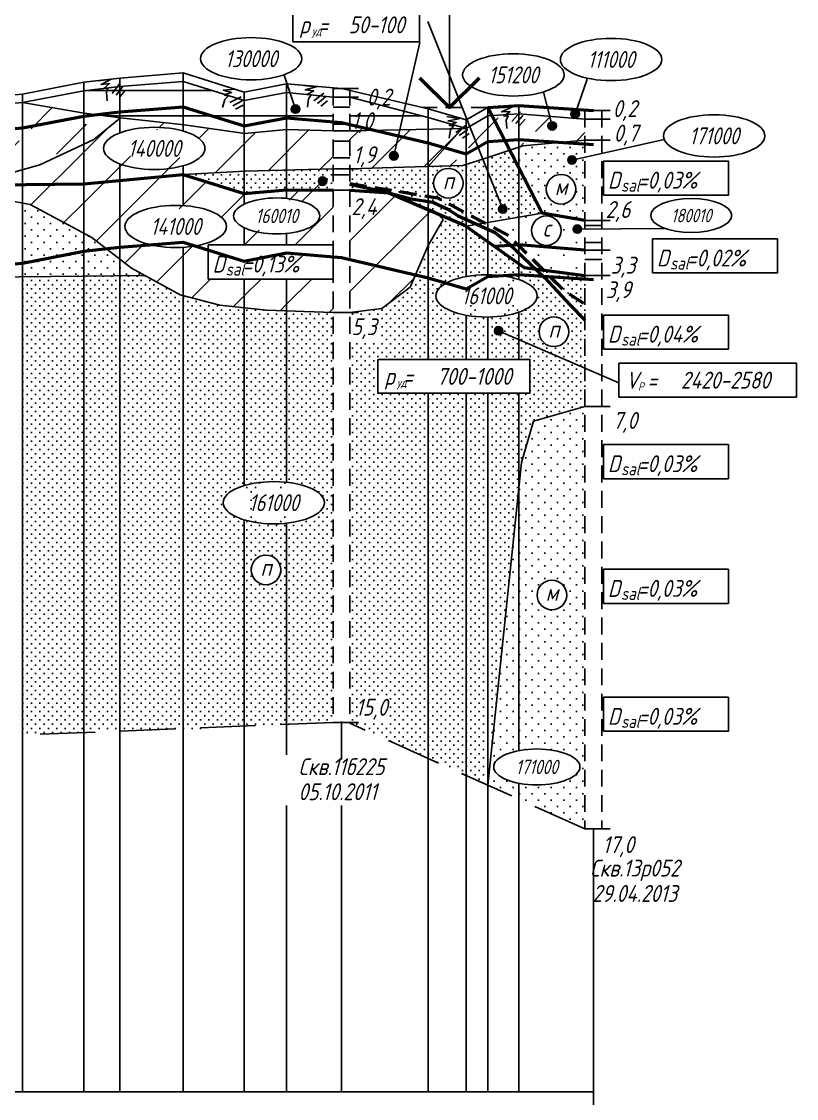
# Model space of a CAD drawing. Extents: x 0 to 841, y 0 to 683.
# Drawn here: x 151.4 to 243.1, y 396.1 to 523.5 of the extents above; entities that cross this region are included whole.
import ezdxf
from ezdxf.enums import TextEntityAlignment as Align

# ---------------------------------------------------------------- set-up
doc = ezdxf.new("R2010")
doc.units = 0
for name, pattern in [('IZ_HIDDEN', [3, 2, -1]), ('ИИ27003', [9.5, 6.5, -3]), ('ИИHidden', [3, 2, -1])]:
    doc.linetypes.add(name, pattern=pattern)
for name, color, linetype, lineweight in [('ИИ_ГЕОЛОГИЯ_025', 7, 'Continuous', 25), ('ИИ_ГЕОЛОГИЯ_050', 7, 'Continuous', 50), ('ИИ_ГЕОФИЗИКА_025', 7, 'Continuous', 25), ('ИИ_ГЕОФИЗИКА_050', 7, 'Continuous', 50), ('ИИ_ГИДРОЛОГИЯ_025', 150, 'Continuous', 25), ('ИИ_ПРОФИЛЬ_025', 7, 'Continuous', 25)]:
    doc.layers.add(name, color=color, linetype=linetype, lineweight=lineweight)
doc.layers.add('Коридор', color=7, linetype='Continuous', plot=False)
doc.layers.add('Профиль', color=7, linetype='Continuous')
doc.styles.add('VNIPISIMPLEXCUR', font='simplex.shx', dxfattribs={"width": 0.8, "oblique": 15})
doc.linetypes.add('ИИ27001', pattern='A,2.5,[1,3dservice.shx,S=1.85,R=180,X=0,Y=0],2.5,-1', length=6)
doc.linetypes.add('ИИ27002', pattern='A,2,-0.6,[1,3dservice.shx,S=0.6,R=30,X=0.9,Y=0],-0.6,[1,3dservice.shx,S=0.6,R=-30,X=0.3,Y=0],-0.6,[1,3dservice.shx,S=0.6,R=210,X=-0.3,Y=0],-0.6,[1,3dservice.shx,S=0.6,R=150,X=-0.9,Y=0],-0.6,2', length=7)
doc.linetypes.add('ИИ27005', pattern='A,2.5,[1,3dservice.shx,S=1.85,R=180.00002,X=0,Y=0],2.5,-2,[4,3dservice.shx,S=0.5,R=0,X=0,Y=0],-2', length=9)
pattern_1 = [(360, (-1057.9413, -162.6228), (9e-16, 3), [])]
pattern_2 = [(45, (-1057.9413, -162.623), (-3, 3), [])]
pattern_3 = [(360, (-1057.94127, -162.62284), (0.5, 0.5), [0, -1])]
pattern_4 = [(45, (-1054.9413, -162.623), (-3, 3), [5, -2])]
pattern_5 = [(360, (-1057.9413, -162.6228), (1.5, 1.5), [0, -3])]
pattern_6 = [(360, (-1057.9413, -162.62284), (0.75, 0.75), [0, -1.5])]
pattern_7 = [(360, (-1057.9413, -162.6228), (7e-16, 2), [])]

# ---------------------------------------------------------------- blocks, each defined once
blk = doc.blocks.new('ИИ25010')
at = {"color": 0, "linetype": 'Continuous', "lineweight": 25}
for points in [[(0, 0), (3, 0), (0.5, -1), (2.5, -1), (1, -2), (2, -2), (1.5, -3), (1.5, -5)], [(4.94, -1.23), (2.82, -3.35)], [(5.47, -2.12), (3.7, -3.88)], [(6, -3), (4.59, -4.41)]]:
    blk.add_lwpolyline(points, dxfattribs=at)
blk = doc.blocks.new('ИИ25020')
at = {"color": 0, "linetype": 'Continuous', "lineweight": 25}
blk.add_ellipse((0, 0), major_axis=(-6, 0), ratio=0.416667, dxfattribs=at)
at = {"color": 0, "linetype": 'Continuous', "style": 'VNIPISIMPLEXCUR', "oblique": 15, "width": 0.75}
blk.add_attdef('INDEX', text='', height=2, dxfattribs=at).set_placement((0, 0), align=Align.MIDDLE_CENTER)
blk = doc.blocks.new('ИИ16001')
at = {"linetype": 'Continuous', "lineweight": 25}
h = blk.add_hatch(color=0, dxfattribs=at)
edge = h.paths.add_edge_path()
edge.add_arc((0, 0), 0.5, 0, 360)
at = {"color": 0, "linetype": 'Continuous', "lineweight": 25}
blk.add_circle((0, 0), 0.5, dxfattribs=at)
blk = doc.blocks.new('ИИ22012')
at = {"color": 0, "linetype": 'Continuous', "lineweight": 25}
blk.add_lwpolyline([(-7.5, 2), (7.5, 2), (7.5, -2), (-7.5, -2)], close=True, dxfattribs=at)
at = {"color": 0, "linetype": 'Continuous', "style": 'VNIPISIMPLEXCUR', "oblique": 15, "width": 0.8}
for s, height, p in [('р =', 2, (-6.7, 0)), ('уд', 1, (-5.25, -0.75))]:
    blk.add_text(s, height=height, dxfattribs=at).set_placement(p, align=Align.MIDDLE_LEFT)
blk.add_attdef('VALUE', text='', height=2, dxfattribs=at).set_placement((2.4, 0), align=Align.MIDDLE_CENTER)
blk = doc.blocks.new('ИИ22013')
at = {"color": 0, "linetype": 'Continuous', "lineweight": 25}
blk.add_lwpolyline([(-9, 2), (9, 2), (9, -2), (-9, -2)], close=True, dxfattribs=at)
at = {"color": 0, "linetype": 'Continuous', "style": 'VNIPISIMPLEXCUR', "oblique": 15, "width": 0.8}
for s, height, p in [('р =', 2, (-8.2, 0)), ('уд', 1, (-6.75, -0.75))]:
    blk.add_text(s, height=height, dxfattribs=at).set_placement(p, align=Align.MIDDLE_LEFT)
blk.add_attdef('VALUE', text='', height=2, dxfattribs=at).set_placement((2.4, 0), align=Align.MIDDLE_CENTER)
blk = doc.blocks.new('ИИ22011')
at = {"color": 0, "linetype": 'Continuous', "lineweight": 25}
blk.add_lwpolyline([(-10.5, 2), (10.5, 2), (10.5, -2), (-10.5, -2)], close=True, dxfattribs=at)
at = {"color": 0, "linetype": 'Continuous', "style": 'VNIPISIMPLEXCUR', "oblique": 15, "width": 0.8}
for s, height, p in [('V =', 2, (-9.7, 0)), ('P', 1, (-8.25, -0.75))]:
    blk.add_text(s, height=height, dxfattribs=at).set_placement(p, align=Align.MIDDLE_LEFT)
blk.add_attdef('VALUE', text='', height=2, dxfattribs=at).set_placement((2.1, 0), align=Align.MIDDLE_CENTER)
blk = doc.blocks.new('ИИ25042')
at = {"color": 0, "linetype": 'Continuous', "lineweight": 25}
blk.add_circle((0, 0), 1.75, dxfattribs=at)
at = {"color": 0, "linetype": 'Continuous', "style": 'VNIPISIMPLEXCUR', "oblique": 15, "width": 0.8}
blk.add_attdef('CAPTION', text='', height=2, dxfattribs=at).set_placement((0, 0.3), align=Align.MIDDLE_CENTER)

msp = doc.modelspace()

# ---------------------------------------------------------------- hatches: boundary and pattern name
at = {"layer": 'ИИ_ГЕОЛОГИЯ_025'}
h = msp.add_hatch(dxfattribs=at)
h.set_pattern_fill('ИИ_ГЛИНА', color=256, pattern_type=2)
h.set_pattern_definition(pattern_1)
h.paths.add_polyline_path([(158.75, 515.334), (151.5, 513.934), (158.75, 512.707)])
h.paths.add_polyline_path([(163, 515.834), (161.621, 515.672), (161.613, 515.648), (161.116, 515.59), (161.147, 515.616), (158.75, 515.334), (158.75, 512.707), (158.802, 512.698), (163, 512.149)])
h.paths.add_polyline_path([(170.5, 516.434), (163, 515.834), (163, 512.149), (163.117, 512.133), (170.5, 511.325)])
h.paths.add_polyline_path([(170.5, 516.434), (170.5, 511.325), (170.617, 511.312), (177.75, 510.293), (177.75, 514.184)])
h = msp.add_hatch(dxfattribs=at)
h.set_pattern_fill('ИИ_ГЛИНА', color=256, pattern_type=2)
h.set_pattern_definition(pattern_1)
h.paths.add_polyline_path([(195.815, 513.139), (190.245, 514.584), (190.245, 510.584), (195.653, 510.702)])
h.paths.add_polyline_path([(199.495, 512.184), (195.815, 513.139), (195.653, 510.702), (199.495, 510.786)])
h.paths.add_polyline_path([(202.498, 511.135), (202.007, 511.227), (202.331, 511.365), (199.495, 512.184), (199.495, 510.786), (202.28, 510.847)])
h.paths.add_polyline_path([(189.58, 509.969), (193.818, 509.65), (194.775, 513.221), (190.537, 513.54)], flags=9)
h.paths.add_polyline_path([(191.388, 512.768), (195.931, 512.449), (196.888, 516.02), (192.345, 516.339)], flags=9)
h = msp.add_hatch(dxfattribs=at)
h.set_pattern_fill('ИИ_ГЛИНА', color=256, pattern_type=2)
h.set_pattern_definition(pattern_1)
h.paths.add_polyline_path([(182.75, 515.134), (177.75, 514.184), (177.75, 510.293), (177.808, 510.285), (182.75, 510.766)])
h.paths.add_polyline_path([(188.245, 514.584), (183.69, 515.04), (183.772, 513.661, -0.4317449), (184.302, 513.162, -1), (183.302, 513.162, -0.3968969), (183.772, 513.661), (183.69, 515.04), (182.75, 515.134), (182.75, 510.766), (188.245, 510.584)])
h = msp.add_hatch(dxfattribs=at)
h.set_pattern_fill('ИИ_СУПЕСЬ', color=256, pattern_type=2)
h.set_pattern_definition(pattern_4)
h.paths.add_polyline_path([(151.5, 513.934), (145, 513.384), (145, 504.166), (151.5, 505.991)])
h = msp.add_hatch(dxfattribs=at)
h.set_pattern_fill('ИИ_СУПЕСЬ', color=256, pattern_type=2)
h.set_pattern_definition(pattern_4)
h.paths.add_polyline_path([(158.75, 512.707), (151.5, 513.934), (151.5, 505.991), (153.547, 506.566), (158.75, 509.01)])
h = msp.add_hatch(dxfattribs=at)
h.set_pattern_fill('ИИ_КОНСИСТЕНЦИЯ_01', color=256, pattern_type=2)
h.set_pattern_definition(pattern_7)
h.paths.add_polyline_path([(190.245, 514.584), (188.245, 514.584), (188.245, 510.584), (190.245, 510.584)])
h = msp.add_hatch(dxfattribs=at)
h.set_pattern_fill('ИИ_СУПЕСЬ', color=256, pattern_type=2)
h.set_pattern_definition(pattern_4)
h.paths.add_polyline_path([(163, 512.039), (163, 512.149), (158.802, 512.698), (158.75, 512.707), (158.75, 509.01), (159.929, 509.563)])
h = msp.add_hatch(dxfattribs=at)
h.set_pattern_fill('ИИ_СУГЛИНОК', color=256, pattern_type=2)
h.set_pattern_definition(pattern_2)
h.paths.add_polyline_path([(199.495, 510.786), (196.15, 510.713), (195.56, 508.117, -0.3502033), (195.949, 507.629, -1), (194.949, 507.629, -0.4812585), (195.56, 508.117), (196.15, 510.713), (190.245, 510.584), (190.245, 506.084), (197.947, 506.334), (199.495, 506.375)])
h.paths.add_polyline_path([(203.54, 510.874), (199.495, 510.786), (199.495, 506.375)])
h.paths.add_polyline_path([(189.791, 505.947), (193.953, 505.628), (194.91, 509.199), (190.748, 509.518)], flags=9)
h.paths.add_polyline_path([(189.58, 509.969), (193.818, 509.65), (194.775, 513.221), (190.537, 513.54)], flags=9)
h = msp.add_hatch(dxfattribs=at)
h.set_pattern_fill('ИИ_СУПЕСЬ', color=256, pattern_type=2)
h.set_pattern_definition(pattern_4)
h.paths.add_polyline_path([(203.995, 510.884), (203.54, 510.874), (199.495, 506.375), (203.59, 506.485), (203.995, 506.613)])
h.paths.add_polyline_path([(204.42, 511.128), (203.995, 510.884), (203.995, 506.613), (205.969, 507.24)])
h.paths.add_polyline_path([(206.574, 512.361), (204.42, 511.128), (205.969, 507.24), (206.574, 507.432)])
h = msp.add_hatch(dxfattribs=at)
h.set_pattern_fill('ИИ_СУПЕСЬ', color=256, pattern_type=2)
h.set_pattern_definition(pattern_4)
h.paths.add_polyline_path([(207.059, 512.392), (206.577, 512.363), (206.574, 512.361), (206.574, 507.432), (209.162, 508.308)])
h = msp.add_hatch(dxfattribs=at)
h.set_pattern_fill('ИИ_СУПЕСЬ', color=256, pattern_type=2)
h.set_pattern_definition(pattern_4)
h.paths.add_polyline_path([(210.245, 512.584), (207.059, 512.392), (209.162, 508.308), (210.245, 508.674)])
h = msp.add_hatch(dxfattribs=at)
h.set_pattern_fill('ИИ_СУПЕСЬ', color=256, pattern_type=2)
h.set_pattern_definition(pattern_4)
h.paths.add_polyline_path([(218.06, 511.984), (213.886, 512.305), (214.054, 511.651, -0.4899533), (214.679, 511.167, -1), (213.679, 511.167, -0.3423239), (214.054, 511.651), (213.886, 512.305), (210.245, 512.584), (210.245, 508.674), (210.711, 508.832), (218.06, 509.484)])
h = msp.add_hatch(dxfattribs=at)
h.set_pattern_fill('ИИ_СУГЛИНОК', color=256, pattern_type=2)
h.set_pattern_definition(pattern_2)
edge = h.paths.add_edge_path()
edge.add_ellipse((167.094, 508.511), major_axis=(-6, 0), ratio=0.4166667, start_angle=313.03125, end_angle=406.96875, ccw=False)
edge.add_line((163, 510.339), (163, 512.039))
edge.add_line((163, 512.039), (159.929, 509.563))
edge.add_line((159.929, 509.563), (158.75, 509.01))
edge.add_line((158.75, 509.01), (158.75, 504.334))
edge.add_line((158.75, 504.334), (163, 504.732))
edge.add_line((163, 504.732), (163, 506.684))
h = msp.add_hatch(dxfattribs=at)
h.set_pattern_fill('ИИ_СУГЛИНОК', color=256, pattern_type=2)
h.set_pattern_definition(pattern_2)
edge = h.paths.add_edge_path()
edge.add_line((163.117, 512.133), (163, 512.039))
edge.add_line((163, 512.039), (163, 510.339))
edge.add_ellipse((167.094, 508.511), major_axis=(-6, 0), ratio=0.4166667, start_angle=235.41677, end_angle=313.03125, ccw=False)
edge.add_line((170.5, 510.57), (170.5, 511.325))
edge.add_line((170.5, 511.325), (163.117, 512.133))
h = msp.add_hatch(dxfattribs=at)
h.set_pattern_fill('ИИ_СУГЛИНОК', color=256, pattern_type=2)
h.set_pattern_definition(pattern_2)
edge = h.paths.add_edge_path()
edge.add_line((177.75, 510.293), (170.617, 511.312))
edge.add_line((170.617, 511.312), (170.5, 511.325))
edge.add_line((170.5, 511.325), (170.5, 510.57))
edge.add_ellipse((167.094, 508.511), major_axis=(-6, 0), ratio=0.4166667, start_angle=124.58323, end_angle=235.41677, ccw=False)
edge.add_line((170.5, 506.453), (170.5, 505.434))
edge.add_line((170.5, 505.434), (177.75, 505.795))
edge.add_line((177.75, 505.795), (177.75, 510.293))
h = msp.add_hatch(dxfattribs=at)
h.set_pattern_fill('ИИ_СУГЛИНОК', color=256, pattern_type=2)
h.set_pattern_definition(pattern_2)
h.paths.add_polyline_path([(182.75, 510.766), (177.75, 510.279), (177.75, 505.795), (177.84, 505.8), (182.75, 505.934)])
h.paths.add_polyline_path([(188.245, 510.584), (182.75, 510.766), (182.75, 505.934), (188.245, 506.084)])
h = msp.add_hatch(dxfattribs=at)
h.set_pattern_fill('ИИ_КОНСИСТЕНЦИЯ_01', color=256, pattern_type=2)
h.set_pattern_definition(pattern_7)
h.paths.add_polyline_path([(190.245, 510.584), (188.245, 510.584), (188.245, 506.084), (190.245, 506.084)])
h = msp.add_hatch(dxfattribs=at)
h.set_pattern_fill('ИИ_СУГЛИНОК', color=256, pattern_type=2)
h.set_pattern_definition(pattern_2)
h.paths.add_polyline_path([(151.5, 504.246), (145, 504.166), (145, 503.241), (151.5, 502.043)])
h.paths.add_polyline_path([(151.5, 505.991), (145, 504.166), (151.5, 504.246)])
h.paths.add_polyline_path([(145, 504.166), (142.464, 503.454), (144.474, 503.338), (145, 503.241)])
h.paths.add_polyline_path([(158.75, 509.01), (153.547, 506.566), (151.5, 505.991), (151.5, 504.246), (158.75, 504.334)])
h.paths.add_polyline_path([(158.75, 504.334), (151.5, 504.246), (151.5, 502.043), (152.393, 501.878), (158.75, 498.468)])
h = msp.add_hatch(dxfattribs=at)
h.set_pattern_fill('ИИ_ПЕСОК_МЕЛКИЙ', color=256, pattern_type=2)
h.set_pattern_definition(pattern_6)
h.paths.add_polyline_path([(216.014, 507.138, -0.8962821), (217.002, 507.246), (218.06, 507.481), (218.06, 509.484), (210.711, 508.832), (210.245, 508.674), (210.245, 506.205), (213.004, 500.848), (218.06, 499.984), (218.06, 507.481), (217.002, 507.246, -0.0546954), (217.014, 507.138, -1)])
h.paths.add_polyline_path([(216.977, 503.678, -1), (213.477, 503.678, -1)], flags=16)
h.paths.add_polyline_path([(214.118, 502.734), (216.156, 502.556), (216.692, 504.556), (214.654, 504.734)], flags=8)
h = msp.add_hatch(dxfattribs=at)
h.set_pattern_fill('ИИ_ПЕСОК_ПЫЛЕВАТЫЙ', color=256, pattern_type=2)
h.set_pattern_definition(pattern_3)
h.paths.add_polyline_path([(206.574, 505.723), (205.969, 507.24), (203.995, 506.613), (203.995, 499.3), (206.574, 499.743)])
h = msp.add_hatch(dxfattribs=at)
h.set_pattern_fill('ИИ_ПЕСОК_ПЫЛЕВАТЫЙ', color=256, pattern_type=2)
h.set_pattern_definition(pattern_3)
h.paths.add_polyline_path([(209.162, 508.308), (206.574, 507.432), (206.574, 505.723), (208.137, 501.799, -0.5301719), (208.822, 501.335, -1), (207.822, 501.335, -0.3070427), (208.137, 501.799), (206.574, 505.723), (206.574, 499.743), (210.245, 500.374), (210.245, 506.205)])
h = msp.add_hatch(dxfattribs=at)
h.set_pattern_fill('ИИ_СУГЛИНОК', color=256, pattern_type=2)
h.set_pattern_definition(pattern_2)
edge = h.paths.add_edge_path()
edge.add_ellipse((167.094, 508.511), major_axis=(-6, 0), ratio=0.4166667, start_angle=46.96875, end_angle=124.58323, ccw=False)
edge.add_line((163, 506.684), (163, 504.732))
edge.add_line((163, 504.732), (170.5, 505.434))
edge.add_line((170.5, 505.434), (170.5, 506.453))
h = msp.add_hatch(dxfattribs=at)
h.set_pattern_fill('ИИ_ПЕСОК_ПЫЛЕВАТЫЙ', color=256, pattern_type=2)
h.set_pattern_definition(pattern_3)
h.paths.add_polyline_path([(177.75, 505.795), (170.5, 505.434), (177.75, 503.184)])
h.paths.add_polyline_path([(182.75, 505.934), (177.84, 505.8), (177.75, 505.795), (177.75, 503.184), (182.75, 503.609)])
h.paths.add_polyline_path([(187.51, 504.638, -0.6688182), (186.655, 504.286), (185.962, 503.594), (188.245, 503.584), (188.245, 506.084), (182.75, 505.934), (182.75, 503.609), (185.962, 503.594), (186.655, 504.286, -0.1984529), (186.51, 504.638, -1)])
h = msp.add_hatch(dxfattribs=at)
h.set_pattern_fill('ИИ_КОНСИСТЕНЦИЯ_01', color=256, pattern_type=2)
h.set_pattern_definition(pattern_7)
h.paths.add_polyline_path([(190.245, 506.084), (188.245, 506.084), (188.245, 505.584), (188.245, 503.584), (190.245, 503.584)])
h = msp.add_hatch(dxfattribs=at)
h.set_pattern_fill('ИИ_ПЕСОК_ПЫЛЕВАТЫЙ', color=256, pattern_type=2)
h.set_pattern_definition(pattern_3)
h.paths.add_polyline_path([(199.495, 506.375), (197.947, 506.334), (190.245, 506.084), (190.245, 503.584), (194.835, 503.244), (195.093, 503.225), (199.495, 501.367)])
h = msp.add_hatch(dxfattribs=at)
h.set_pattern_fill('ИИ_ПЕСОК_ПЫЛЕВАТЫЙ', color=256, pattern_type=2)
h.set_pattern_definition(pattern_3)
h.paths.add_polyline_path([(203.995, 506.613), (203.59, 506.485), (199.495, 506.375), (199.495, 501.367), (200.287, 501.033), (200.495, 500.838), (203.821, 499.424), (203.995, 499.3)])
h.paths.add_polyline_path([(200.139, 504.39, -1), (203.639, 504.39, -1)], flags=16)
h.paths.add_polyline_path([(200.894, 503.446), (202.704, 503.267), (203.24, 505.267), (201.43, 505.446)], flags=8)
h = msp.add_hatch(dxfattribs=at)
h.set_pattern_fill('ИИ_ПЕСОК_ПЫЛЕВАТЫЙ', color=256, pattern_type=2)
h.set_pattern_definition(pattern_3)
h.paths.add_polyline_path([(210.245, 506.205), (210.245, 500.374), (213.004, 500.848)])
h = msp.add_hatch(dxfattribs=at)
h.set_pattern_fill('ИИ_СУГЛИНОК', color=256, pattern_type=2)
h.set_pattern_definition(pattern_2)
h.paths.add_polyline_path([(163, 504.732), (158.75, 504.334), (158.75, 498.468), (159.698, 497.959), (163, 495.416)])
h = msp.add_hatch(dxfattribs=at)
h.set_pattern_fill('ИИ_СУГЛИНОК', color=256, pattern_type=2)
h.set_pattern_definition(pattern_2)
edge = h.paths.add_edge_path()
edge.add_line((170.5, 505.434), (163, 504.732))
edge.add_line((163, 504.732), (163, 495.416))
edge.add_line((163, 495.416), (164.388, 494.347))
edge.add_line((164.388, 494.347), (170.155, 491.196))
edge.add_line((170.155, 491.196), (170.5, 491.106))
edge.add_line((170.5, 491.106), (170.5, 496.799))
edge.add_ellipse((169.629, 499.273), major_axis=(-6, 0), ratio=0.4166667, start_angle=261.65171, end_angle=458.34829, ccw=False)
edge.add_line((170.5, 501.746), (170.5, 505.434))
h = msp.add_hatch(dxfattribs=at)
h.set_pattern_fill('ИИ_СУГЛИНОК', color=256, pattern_type=2)
h.set_pattern_definition(pattern_2)
edge = h.paths.add_edge_path()
edge.add_ellipse((181.587, 500.521), major_axis=(-5.1, 0), ratio=0.4166667, start_angle=318.79242, end_angle=401.20758, ccw=False)
edge.add_line((177.75, 501.921), (177.75, 503.184))
edge.add_line((177.75, 503.184), (170.5, 505.434))
edge.add_line((170.5, 505.434), (170.5, 501.746))
edge.add_ellipse((169.629, 499.273), major_axis=(-6, 0), ratio=0.4166667, start_angle=98.34829, end_angle=261.65171, ccw=False)
edge.add_line((170.5, 496.799), (170.5, 491.106))
edge.add_line((170.5, 491.106), (174.845, 489.967))
edge.add_line((174.845, 489.967), (177.75, 489.644))
edge.add_line((177.75, 489.644), (177.75, 493.05))
edge.add_line((177.75, 493.05), (173.473, 493.05))
edge.add_line((173.473, 493.05), (173.473, 497.084))
edge.add_line((173.473, 497.084), (177.75, 497.084))
edge.add_line((177.75, 497.084), (177.75, 499.121))
h = msp.add_hatch(dxfattribs=at)
h.set_pattern_fill('ИИ_СУГЛИНОК', color=256, pattern_type=2)
h.set_pattern_definition(pattern_2)
edge = h.paths.add_edge_path()
edge.add_ellipse((181.587, 500.521), major_axis=(-5.1, 0), ratio=0.4166667, start_angle=41.20758, end_angle=103.18314, ccw=False)
edge.add_line((177.75, 499.121), (177.75, 497.084))
edge.add_line((177.75, 497.084), (182.75, 497.084))
edge.add_line((182.75, 497.084), (182.75, 498.452))
edge = h.paths.add_edge_path()
edge.add_line((182.75, 503.609), (177.75, 503.184))
edge.add_line((177.75, 503.184), (177.75, 501.921))
edge.add_ellipse((181.587, 500.521), major_axis=(-5.1, 0), ratio=0.4166667, start_angle=256.81686, end_angle=318.79242, ccw=False)
edge.add_line((182.75, 502.59), (182.75, 503.609))
h = msp.add_hatch(dxfattribs=at)
h.set_pattern_fill('ИИ_СУГЛИНОК', color=256, pattern_type=2)
h.set_pattern_definition(pattern_2)
edge = h.paths.add_edge_path()
edge.add_line((182.75, 503.609), (182.75, 502.59))
edge.add_ellipse((181.587, 500.521), major_axis=(-5.1, 0), ratio=0.4166667, start_angle=233.80776, end_angle=256.81686, ccw=False)
edge.add_line((184.598, 502.236), (185.962, 503.594))
edge.add_line((185.962, 503.594), (182.75, 503.609))
h = msp.add_hatch(dxfattribs=at)
h.set_pattern_fill('ИИ_СУГЛИНОК', color=256, pattern_type=2)
h.set_pattern_definition(pattern_2)
edge = h.paths.add_edge_path()
edge.add_line((188.245, 503.584), (185.962, 503.594))
edge.add_line((185.962, 503.594), (184.598, 502.236))
edge.add_ellipse((181.587, 500.521), major_axis=(-5.1, 0), ratio=0.4166667, start_angle=103.18314, end_angle=233.80776, ccw=False)
edge.add_line((182.75, 498.452), (182.75, 497.084))
edge.add_line((182.75, 497.084), (188.245, 497.084))
edge.add_line((188.245, 497.084), (188.245, 503.584))
h = msp.add_hatch(dxfattribs=at)
h.set_pattern_fill('ИИ_СУГЛИНОК', color=256, pattern_type=2)
h.set_pattern_definition(pattern_2)
h.paths.add_polyline_path([(199.495, 497.029), (199.495, 501.367), (195.093, 503.225), (190.245, 503.584), (190.245, 489.084), (194.009, 489.582), (197.362, 492.096)])
h.paths.add_polyline_path([(189.58, 499.802), (194.199, 499.483), (195.156, 503.054), (190.537, 503.373)], flags=9)
h = msp.add_hatch(dxfattribs=at)
h.set_pattern_fill('ИИ_ПЕСОК_МЕЛКИЙ', color=256, pattern_type=2)
h.set_pattern_definition(pattern_6)
edge = h.paths.add_edge_path()
edge.add_line((151.5, 502.043), (145, 503.241))
edge.add_line((145, 503.241), (145, 500.058))
edge.add_ellipse((145.276, 497.56), major_axis=(-6, 0), ratio=0.4166667, start_angle=87.36536, end_angle=272.63464, ccw=False)
edge.add_line((145, 495.063), (145, 493.243))
edge.add_line((145, 493.243), (151.5, 493.311))
edge.add_line((151.5, 493.311), (151.5, 502.043))
h = msp.add_hatch(dxfattribs=at)
h.set_pattern_fill('ИИ_ПЕСОК_МЕЛКИЙ', color=256, pattern_type=2)
h.set_pattern_definition(pattern_6)
h.paths.add_polyline_path([(158.75, 498.468), (152.393, 501.878), (151.5, 502.043), (151.5, 493.311), (158.75, 493.386)])
h = msp.add_hatch(dxfattribs=at)
h.set_pattern_fill('ИИ_СУГЛИНОК', color=256, pattern_type=2)
h.set_pattern_definition(pattern_2)
h.paths.add_polyline_path([(201.269, 500.112), (200.287, 501.033), (199.495, 501.367), (199.495, 497.029)])
h = msp.add_hatch(dxfattribs=at)
h.set_pattern_fill('ИИ_ПЕСОК_ПЫЛЕВАТЫЙ', color=256, pattern_type=2)
h.set_pattern_definition(pattern_3)
edge = h.paths.add_edge_path()
edge.add_line((203.995, 499.3), (203.821, 499.424))
edge.add_line((203.821, 499.424), (200.495, 500.838))
edge.add_line((200.495, 500.838), (201.269, 500.112))
edge.add_line((201.269, 500.112), (199.495, 497.029))
edge.add_line((199.495, 497.029), (199.495, 483.533))
edge.add_line((199.495, 483.533), (203.995, 483.533))
edge.add_line((203.995, 483.533), (203.995, 488.77))
edge.add_ellipse((206.412, 491.058), major_axis=(-6, 0), ratio=0.4166667, start_angle=293.75503, end_angle=426.24497, ccw=False)
edge.add_line((203.995, 493.346), (203.995, 499.3))
h = msp.add_hatch(dxfattribs=at)
h.set_pattern_fill('ИИ_ПЕСОК_СРЕДНИЙ', color=256, pattern_type=2)
h.set_pattern_definition(pattern_5)
h.paths.add_polyline_path([(206.574, 499.743), (203.995, 499.3), (206.574, 497.469)])
h.paths.add_polyline_path([(210.245, 500.374), (206.574, 499.743), (206.574, 497.469), (207.388, 496.89), (210.245, 497.084)])
h.paths.add_polyline_path([(210.245, 497.084), (207.388, 496.89), (210.245, 494.861)])
h.paths.add_polyline_path([(218.06, 496.484), (210.245, 497.084), (210.245, 494.861), (210.874, 494.414), (218.06, 493.484)])
h.paths.add_polyline_path([(218.06, 498.971), (217.655, 498.968, -1.0035524), (216.655, 498.964, -0.9964601), (217.655, 498.968), (218.06, 498.971), (218.06, 499.984), (213.004, 500.848), (210.245, 500.374), (210.245, 497.084), (218.06, 496.484)])
h.paths.add_polyline_path([(211.738, 498.779, -1), (215.238, 498.779, -1)], flags=16)
h.paths.add_polyline_path([(212.532, 497.835), (214.266, 497.657), (214.801, 499.657), (213.068, 499.835)], flags=8)
h = msp.add_hatch(dxfattribs=at)
h.set_pattern_fill('ИИ_ПЕСОК_СРЕДНИЙ', color=256, pattern_type=2)
h.set_pattern_definition(pattern_5)
h.paths.add_polyline_path([(206.574, 499.743), (203.995, 499.3), (206.574, 497.469)])
h = msp.add_hatch(dxfattribs=at)
h.set_pattern_fill('ИИ_КОНСИСТЕНЦИЯ_01', color=256, pattern_type=2)
h.set_pattern_definition(pattern_7)
h.paths.add_polyline_path([(220.06, 498.985), (218.06, 498.971), (218.06, 493.484), (220.06, 493.484)])
h.paths.add_polyline_path([(220.06, 499.984), (218.06, 499.984), (218.06, 498.971), (220.06, 498.985)])
h = msp.add_hatch(dxfattribs=at)
h.set_pattern_fill('ИИ_ПЕСОК_МЕЛКИЙ', color=256, pattern_type=2)
h.set_pattern_definition(pattern_6)
h.paths.add_polyline_path([(163, 495.416), (159.698, 497.959), (158.75, 498.468), (158.75, 493.386), (163, 493.431)])
h = msp.add_hatch(dxfattribs=at)
h.set_pattern_fill('ИИ_ПЕСОК_ПЫЛЕВАТЫЙ', color=256, pattern_type=2)
h.set_pattern_definition(pattern_3)
edge = h.paths.add_edge_path()
edge.add_line((206.574, 497.469), (203.995, 499.3))
edge.add_line((203.995, 499.3), (203.995, 493.346))
edge.add_line((203.995, 493.346), (204.44, 493.449))
edge.add_line((204.44, 493.449), (204.535, 493.433))
edge.add_ellipse((206.412, 491.058), major_axis=(-6, 0), ratio=0.4166667, start_angle=274.00334, end_angle=288.23142, ccw=False)
edge.add_line((205.993, 493.552), (206.482, 493.619))
edge.add_line((206.482, 493.619), (206.574, 493.603))
edge.add_line((206.574, 493.603), (206.574, 497.469))
h = msp.add_hatch(dxfattribs=at)
h.set_pattern_fill('ИИ_ПЕСОК_ПЫЛЕВАТЫЙ', color=256, pattern_type=2)
h.set_pattern_definition(pattern_3)
h.paths.add_polyline_path([(199.495, 479.533), (193.552, 479.533), (193.552, 483.533), (199.495, 483.533), (199.495, 497.029), (197.362, 492.096), (194.009, 489.582), (190.245, 489.084), (190.245, 440.485), (199.495, 436.328)])
h.paths.add_polyline_path([(189.58, 485.594), (194.123, 485.275), (195.08, 488.847), (190.537, 489.166)], flags=9)
h.paths.add_polyline_path([(190.066, 440.565), (195.828, 440.246), (196.785, 443.818), (191.023, 444.137)], flags=9)
h = msp.add_hatch(dxfattribs=at)
h.set_pattern_fill('ИИ_ПЕСОК_ПЫЛЕВАТЫЙ', color=256, pattern_type=2)
h.set_pattern_definition(pattern_3)
edge = h.paths.add_edge_path()
edge.add_line((210.245, 494.861), (206.663, 497.405))
edge.add_line((206.663, 497.405), (206.574, 497.469))
edge.add_line((206.574, 497.469), (206.574, 493.603))
edge.add_line((206.574, 493.603), (206.87, 493.551))
edge.add_ellipse((206.412, 491.058), major_axis=(-6, 0), ratio=0.4166667, start_angle=259.72335, end_angle=265.62181, ccw=False)
edge.add_line((207.482, 493.518), (207.874, 493.511))
edge.add_line((207.874, 493.511), (208.648, 493.403))
edge.add_line((208.648, 493.403), (208.945, 493.324))
edge.add_ellipse((206.412, 491.058), major_axis=(-6, 0), ratio=0.4166667, start_angle=230.29465, end_angle=245.02564, ccw=False)
edge.add_line((210.245, 492.981), (210.245, 494.861))
h = msp.add_hatch(dxfattribs=at)
h.set_pattern_fill('ИИ_ПЕСОК_МЕЛКИЙ', color=256, pattern_type=2)
h.set_pattern_definition(pattern_6)
h.paths.add_polyline_path([(164.388, 494.347), (163, 495.416), (163, 493.431), (166.007, 493.462)])
h = msp.add_hatch(dxfattribs=at)
h.set_pattern_fill('ИИ_ПЕСОК_ПЫЛЕВАТЫЙ', color=256, pattern_type=2)
h.set_pattern_definition(pattern_3)
edge = h.paths.add_edge_path()
edge.add_line((218.06, 493.484), (210.874, 494.414))
edge.add_line((210.874, 494.414), (210.245, 494.861))
edge.add_line((210.245, 494.861), (210.245, 492.981))
edge.add_ellipse((206.412, 491.058), major_axis=(-6, 0), ratio=0.4166667, start_angle=129.70535, end_angle=230.29465, ccw=False)
edge.add_line((210.245, 489.135), (210.245, 485.899))
edge.add_line((210.245, 485.899), (218.06, 482.521))
edge.add_line((218.06, 482.521), (218.06, 493.484))
h.paths.add_polyline_path([(216.135, 486.814, -1), (212.635, 486.814, -1)], flags=16)
h.paths.add_polyline_path([(213.391, 485.869), (215.201, 485.691), (215.736, 487.691), (213.927, 487.869)], flags=8)
h = msp.add_hatch(dxfattribs=at)
h.set_pattern_fill('ИИ_ПЕСОК_ПЫЛЕВАТЫЙ', color=256, pattern_type=2)
h.set_pattern_definition(pattern_3)
h.paths.add_polyline_path([(145, 438.838), (151.5, 439.1), (151.5, 493.311), (145, 493.243)])
h = msp.add_hatch(dxfattribs=at)
h.set_pattern_fill('ИИ_ПЕСОК_ПЫЛЕВАТЫЙ', color=256, pattern_type=2)
h.set_pattern_definition(pattern_3)
h.paths.add_polyline_path([(158.75, 493.386), (151.5, 493.311), (151.5, 439.1), (158.75, 439.393)])
h = msp.add_hatch(dxfattribs=at)
h.set_pattern_fill('ИИ_ПЕСОК_ПЫЛЕВАТЫЙ', color=256, pattern_type=2)
h.set_pattern_definition(pattern_3)
h.paths.add_polyline_path([(163, 493.431), (158.75, 493.386), (158.75, 439.34), (163, 439.505)])
h.paths.add_polyline_path([(170.5, 491.106), (170.155, 491.196), (166.007, 493.462), (163, 493.431), (163, 439.505), (170.5, 439.796)])
h = msp.add_hatch(dxfattribs=at)
h.set_pattern_fill('ИИ_СУГЛИНОК', color=256, pattern_type=2)
h.set_pattern_definition(pattern_2)
h.paths.add_polyline_path([(182.75, 493.05), (177.75, 493.05), (177.75, 489.644), (180.381, 489.352), (182.75, 489.271)])
h = msp.add_hatch(dxfattribs=at)
h.set_pattern_fill('ИИ_СУГЛИНОК', color=256, pattern_type=2)
h.set_pattern_definition(pattern_2)
h.paths.add_polyline_path([(188.245, 493.05), (182.75, 493.05), (182.75, 489.271), (188.245, 489.084)])
h = msp.add_hatch(dxfattribs=at)
h.set_pattern_fill('ИИ_ПЕСОК_ПЫЛЕВАТЫЙ', color=256, pattern_type=2)
h.set_pattern_definition(pattern_3)
edge = h.paths.add_edge_path()
edge.add_line((177.75, 489.644), (174.845, 489.967))
edge.add_line((174.845, 489.967), (170.5, 491.106))
edge.add_line((170.5, 491.106), (170.5, 439.796))
edge.add_line((170.5, 439.796), (177.75, 440.078))
edge.add_line((177.75, 440.078), (177.75, 464.552))
edge.add_ellipse((181.245, 466.584), major_axis=(-6, 0), ratio=0.4166667, start_angle=305.62657, end_angle=414.37343, ccw=False)
edge.add_line((177.75, 468.616), (177.75, 489.644))
edge = h.paths.add_edge_path()
edge.add_line((182.75, 489.271), (180.381, 489.352))
edge.add_line((180.381, 489.352), (177.75, 489.644))
edge.add_line((177.75, 489.644), (177.75, 468.616))
edge.add_ellipse((181.245, 466.584), major_axis=(-6, 0), ratio=0.4166667, start_angle=255.47317, end_angle=305.62657, ccw=False)
edge.add_line((182.75, 469.004), (182.75, 489.271))
h = msp.add_hatch(dxfattribs=at)
h.set_pattern_fill('ИИ_ПЕСОК_ПЫЛЕВАТЫЙ', color=256, pattern_type=2)
h.set_pattern_definition(pattern_3)
edge = h.paths.add_edge_path()
edge.add_line((188.245, 489.084), (182.75, 489.271))
edge.add_line((182.75, 489.271), (182.75, 469.004))
edge.add_ellipse((181.245, 466.584), major_axis=(-6, 0), ratio=0.4166667, start_angle=104.52683, end_angle=255.47317, ccw=False)
edge.add_line((182.75, 464.164), (182.75, 440.362))
edge.add_line((182.75, 440.362), (188.245, 440.584))
edge.add_line((188.245, 440.584), (188.245, 489.084))
h = msp.add_hatch(dxfattribs=at)
h.set_pattern_fill('ИИ_ПЕСОК_ПЫЛЕВАТЫЙ', color=256, pattern_type=2)
h.set_pattern_definition(pattern_3)
edge = h.paths.add_edge_path()
edge.add_ellipse((206.412, 491.058), major_axis=(-6, 0), ratio=0.4166667, start_angle=88.4735, end_angle=91.54299, ccw=False)
edge.add_ellipse((206.412, 491.058), major_axis=(-6, 0), ratio=0.4166667, start_angle=85.82182, end_angle=88.4735, ccw=False)
edge.add_ellipse((206.412, 491.058), major_axis=(-6, 0), ratio=0.4166667, start_angle=82.85886, end_angle=85.82182, ccw=False)
edge.add_ellipse((206.412, 491.058), major_axis=(-6, 0), ratio=0.4166667, start_angle=80.76116, end_angle=82.85886, ccw=False)
edge.add_ellipse((206.412, 491.058), major_axis=(-6, 0), ratio=0.4166667, start_angle=78.08198, end_angle=80.76116, ccw=False)
edge.add_ellipse((206.412, 491.058), major_axis=(-6, 0), ratio=0.4166667, start_angle=75.96532, end_angle=78.08198, ccw=False)
edge.add_ellipse((206.412, 491.058), major_axis=(-6, 0), ratio=0.4166667, start_angle=73.69796, end_angle=75.96532, ccw=False)
edge.add_ellipse((206.412, 491.058), major_axis=(-6, 0), ratio=0.4166667, start_angle=71.56556, end_angle=73.69796, ccw=False)
edge.add_ellipse((206.412, 491.058), major_axis=(-6, 0), ratio=0.4166667, start_angle=69.63121, end_angle=71.56556, ccw=False)
edge.add_ellipse((206.412, 491.058), major_axis=(-6, 0), ratio=0.4166667, start_angle=68.36684, end_angle=69.63121, ccw=False)
edge.add_line((204.2, 488.734), (203.995, 488.764))
edge.add_line((203.995, 488.764), (203.995, 483.533))
edge.add_line((203.995, 483.533), (206.574, 483.533))
edge.add_line((206.574, 483.533), (206.574, 488.559))
h = msp.add_hatch(dxfattribs=at)
h.set_pattern_fill('ИИ_ПЕСОК_ПЫЛЕВАТЫЙ', color=256, pattern_type=2)
h.set_pattern_definition(pattern_3)
edge = h.paths.add_edge_path()
edge.add_line((210.245, 485.899), (208.299, 486.74))
edge.add_arc((207.84, 486.938), 0.5, 180, 336.62314, ccw=False)
edge.add_arc((207.84, 486.938), 0.5, 0, 180, ccw=False)
edge.add_arc((207.84, 486.938), 0.5, -23.37686, 0, ccw=False)
edge.add_line((208.299, 486.74), (210.245, 485.899))
edge.add_line((210.245, 485.899), (210.245, 489.135))
edge.add_ellipse((206.412, 491.058), major_axis=(-6, 0), ratio=0.4166667, start_angle=66.24497, end_angle=129.70535, ccw=False)
edge.add_line((206.574, 488.559), (206.574, 483.533))
edge.add_line((206.574, 483.533), (210.245, 483.533))
edge.add_line((210.245, 483.533), (210.245, 485.899))
h = msp.add_hatch(dxfattribs=at)
h.set_pattern_fill('ИИ_ПЕСОК_ПЫЛЕВАТЫЙ', color=256, pattern_type=2)
h.set_pattern_definition(pattern_3)
h.paths.add_polyline_path([(218.06, 482.521), (210.245, 485.899), (210.245, 483.533), (211.552, 483.533), (211.552, 479.533), (210.245, 479.533), (210.245, 468.368), (210.555, 471.343), (211.981, 476.216), (218.06, 477.985)])
h = msp.add_hatch(dxfattribs=at)
h.set_pattern_fill('ИИ_ПЕСОК_ПЫЛЕВАТЫЙ', color=256, pattern_type=2)
h.set_pattern_definition(pattern_3)
h.paths.add_polyline_path([(203.995, 479.533), (199.495, 479.533), (199.495, 436.328), (203.995, 434.305)])
h.paths.add_polyline_path([(206.574, 479.533), (203.995, 479.533), (203.995, 434.305), (206.574, 433.147)])
h = msp.add_hatch(dxfattribs=at)
h.set_pattern_fill('ИИ_ПЕСОК_ПЫЛЕВАТЫЙ', color=256, pattern_type=2)
h.set_pattern_definition(pattern_3)
h.paths.add_polyline_path([(210.245, 479.533), (206.574, 479.533), (206.574, 433.147), (210.245, 468.368)])
h = msp.add_hatch(dxfattribs=at)
h.set_pattern_fill('ИИ_ПЕСОК_МЕЛКИЙ', color=256, pattern_type=2)
h.set_pattern_definition(pattern_6)
edge = h.paths.add_edge_path()
edge.add_line((218.06, 477.984), (211.981, 476.216))
edge.add_line((211.981, 476.216), (210.555, 471.343))
edge.add_line((210.555, 471.343), (210.245, 468.368))
edge.add_line((210.245, 468.368), (210.245, 437.25))
edge.add_ellipse((212.36, 435.316), major_axis=(-5.1, 0), ratio=0.4166667, start_angle=65.50421, end_angle=294.49579, ccw=False)
edge.add_line((210.245, 433.382), (210.245, 431.497))
edge.add_line((210.245, 431.497), (218.06, 427.984))
edge.add_line((218.06, 427.984), (218.06, 477.984))
h.paths.add_polyline_path([(212.398, 455.658, -1), (215.898, 455.658, -1)], flags=16)
h.paths.add_polyline_path([(213.04, 454.714), (215.078, 454.536), (215.614, 456.536), (213.575, 456.714)], flags=8)
h = msp.add_hatch(dxfattribs=at)
h.set_pattern_fill('ИИ_ПЕСОК_МЕЛКИЙ', color=256, pattern_type=2)
h.set_pattern_definition(pattern_6)
edge = h.paths.add_edge_path()
edge.add_line((210.245, 468.368), (206.574, 433.147))
edge.add_line((206.574, 433.147), (210.245, 431.497))
edge.add_line((210.245, 431.497), (210.245, 433.382))
edge.add_ellipse((212.36, 435.316), major_axis=(-5.1, 0), ratio=0.4166667, start_angle=294.49579, end_angle=425.50421, ccw=False)
edge.add_line((210.245, 437.25), (210.245, 468.368))
h = msp.add_hatch(dxfattribs=at)
h.set_pattern_fill('ИИ_ПЕСОК_ПЫЛЕВАТЫЙ', color=256, pattern_type=2)
h.set_pattern_definition(pattern_3)
edge = h.paths.add_edge_path()
edge.add_ellipse((181.245, 466.584), major_axis=(-6, 0), ratio=0.4166667, start_angle=54.37343, end_angle=104.52683, ccw=False)
edge.add_line((177.75, 464.552), (177.75, 440.16))
edge.add_line((177.75, 440.16), (182.75, 440.362))
edge.add_line((182.75, 440.362), (182.75, 464.164))
h.paths.add_polyline_path([(178.563, 458.63, -1), (182.063, 458.63, -1)], flags=16)
h.paths.add_polyline_path([(179.319, 457.686), (181.128, 457.507), (181.664, 459.507), (179.855, 459.686)], flags=8)

# ---------------------------------------------------------------- linework, layer by layer
at = {"layer": 'ИИ_ГЕОЛОГИЯ_025', "flags": 128}
for points in [[(125.115, 512.534), (133.75, 512.784), (145, 513.384), (151.5, 513.934), (158.75, 515.334), (163, 515.834), (170.5, 516.434), (177.75, 514.184), (182.75, 515.134), (188.245, 514.584)], [(183.802, 513.162), (182.465, 517.184)], [(216.896, 512.597), (218.317, 516.69)], [(188.245, 515.584), (191.245, 515.584)], [(214.179, 511.167), (213.149, 515.172)], [(188.245, 510.584), (182.75, 510.766), (177.808, 510.285), (170.617, 511.312), (163.117, 512.133), (158.802, 512.698), (151.5, 513.934)], [(188.245, 514.584), (191.245, 514.584)], [(190.245, 514.584), (199.495, 512.184), (203.995, 510.884), (206.577, 512.363), (210.245, 512.584), (218.06, 511.984)], [(218.06, 512.984), (221.06, 512.984)], [(163.117, 512.133), (159.929, 509.563), (153.547, 506.566), (142.464, 503.454)], [(218.06, 511.984), (221.06, 511.984)], [(188.245, 510.584), (191.245, 510.584)], [(190.245, 510.584), (203.995, 510.884)], [(199.495, 506.375), (203.641, 510.987)], [(190.245, 506.084), (197.947, 506.334), (203.59, 506.485), (206.574, 507.432), (210.711, 508.832), (218.06, 509.484)], [(216.514, 507.138), (227.435, 509.563)], [(218.06, 509.484), (221.06, 509.484)], [(170.5, 505.434), (170.5, 505.434), (177.84, 505.8), (188.245, 506.084)], [(188.245, 506.084), (191.245, 506.084)], [(188.245, 503.584), (182.75, 503.609), (177.75, 503.184), (170.5, 505.434), (170.5, 505.434)], [(125.115, 504.034), (132.402, 504.03), (144.474, 503.338), (152.393, 501.878), (159.698, 497.959), (164.388, 494.347), (170.155, 491.196), (174.845, 489.967), (180.381, 489.352), (188.245, 489.084)], [(187.01, 504.638), (184.572, 502.21)], [(188.245, 503.584), (191.245, 503.584)], [(190.245, 503.584), (195.093, 503.225), (200.287, 501.033), (201.269, 500.112), (199.495, 497.029), (197.362, 492.096), (194.009, 489.582), (190.245, 489.084)], [(218.06, 499.984), (221.06, 499.984)], [(217.155, 498.964), (227.466, 499.038)], [(218.06, 496.484), (221.06, 496.484)], [(218.06, 493.484), (221.06, 493.484)], [(188.245, 489.084), (191.245, 489.084)], [(218.06, 477.984), (221.06, 477.984)], [(188.245, 440.584), (191.245, 440.584)], [(189.246, 440.684), (189.246, 436.202)], [(218.06, 427.984), (221.06, 427.984)]]:
    msp.add_lwpolyline(points, dxfattribs=at)
at = {"layer": 'ИИ_ГЕОЛОГИЯ_025', "linetype": 'ИИHidden', "flags": 128}
for points in [[(188.245, 515.584), (188.245, 440.584)], [(190.245, 515.584), (190.245, 440.584)], [(218.06, 512.984), (218.06, 427.984)], [(220.06, 512.984), (220.06, 427.984)]]:
    msp.add_lwpolyline(points, dxfattribs=at)
at = {"layer": 'ИИ_ГЕОЛОГИЯ_025', "flags": 128}
for points in [[(220.255, 502.977), (235.027, 502.977), (235.027, 507.011), (220.255, 507.011)], [(173.473, 493.05), (188.245, 493.05), (188.245, 497.084), (173.473, 497.084)], [(226.051, 493.767), (240.824, 493.767), (240.824, 497.801), (226.051, 497.801)], [(220.255, 484.758), (235.027, 484.758), (235.027, 488.792), (220.255, 488.792)], [(220.255, 469.428), (235.027, 469.428), (235.027, 473.462), (220.255, 473.462)], [(220.255, 454.672), (235.027, 454.672), (235.027, 458.706), (220.255, 458.706)], [(220.255, 439.532), (235.027, 439.532), (235.027, 443.566), (220.255, 443.566)]]:
    msp.add_lwpolyline(points, close=True, dxfattribs=at)
at = {"layer": 'ИИ_ГЕОЛОГИЯ_025', "linetype": 'ИИ27002', "flags": 128}
for points in [[(213.004, 500.848), (203.995, 499.3)], [(125.115, 493.034), (166.007, 493.462)], [(218.06, 477.985), (211.981, 476.216), (210.555, 471.343), (206.574, 433.147)]]:
    msp.add_lwpolyline(points, dxfattribs=at)
at = {"layer": 'ИИ_ГЕОЛОГИЯ_025', "linetype": 'ИИ27003', "flags": 128}
for points in [[(125.115, 438.034), (188.245, 440.584)], [(218.06, 427.984), (190.244, 440.485)]]:
    msp.add_lwpolyline(points, dxfattribs=at)
at = {"layer": 'ИИ_ГЕОЛОГИЯ_050', "linetype": 'ИИ27001', "flags": 128}
for points in [[(206.574, 513.334), (210.245, 513.584), (219.06, 512.984)], [(218.06, 499.984), (213.004, 500.848), (206.574, 513.334)], [(125.115, 504.034), (133.75, 504.784), (145, 504.166), (158.75, 504.334), (170.5, 505.434), (177.75, 503.184), (182.75, 503.609), (188.245, 503.584)], [(190.245, 503.584), (194.835, 503.244), (203.821, 499.424), (210.874, 494.414), (218.06, 493.484)]]:
    msp.add_lwpolyline(points, dxfattribs=at)
at = {"layer": 'ИИ_ГЕОЛОГИЯ_050', "linetype": 'ИИ27005', "flags": 128}
msp.add_lwpolyline([(218.06, 496.484), (210.245, 497.084), (207.388, 496.89)], dxfattribs=at)
at = {"layer": 'ИИ_ГЕОФИЗИКА_025', "flags": 128}
for points in [[(208.322, 501.335), (199.483, 523.517)], [(195.449, 507.629), (198.5, 521.061)], [(207.84, 486.938), (222.086, 480.78)]]:
    msp.add_lwpolyline(points, dxfattribs=at)
at = {"layer": 'ИИ_ГЕОФИЗИКА_050', "linetype": 'IZ_HIDDEN', "flags": 128}
msp.add_lwpolyline([(190.245, 504.371), (198.524, 503.001), (200.626, 502.653), (205.631, 499.992), (209.038, 498.18), (215.643, 491.639), (218.06, 490.087)], dxfattribs=at)
at = {"layer": 'ИИ_ГЕОФИЗИКА_050', "flags": 128}
msp.add_lwpolyline([(190.245, 504.262), (190.708, 504.15), (194.085, 503.447), (197.5, 502.525), (200.056, 502.148), (201.836, 501.31), (203.072, 500.515), (207.419, 498.562), (209.053, 497.264), (213.309, 493.196), (216.284, 489.992), (218.06, 488.18)], dxfattribs=at)
at = {"layer": 'ИИ_ГИДРОЛОГИЯ_025'}
msp.add_lwpolyline([(202.024, 513.334), (202.024, 527.919), (202.024, 545.703)], dxfattribs=at)
at = {"layer": 'ИИ_ГИДРОЛОГИЯ_025', "lineweight": 50}
msp.add_lwpolyline([(198.493, 516.865), (202.024, 513.334), (205.571, 516.873)], dxfattribs=at)
at = {"layer": 'ИИ_ГИДРОЛОГИЯ_025', "linetype": 'IZ_HIDDEN', "flags": 128}
msp.add_lwpolyline([(206.574, 513.334), (198.854, 513.334)], dxfattribs=at)
at = {"layer": 'ИИ_ПРОФИЛЬ_025'}
for points in [[(95, 509.034), (107.5, 511.234), (117.635, 512.484), (124.115, 513.034), (133.75, 513.784), (145, 514.384), (151.5, 514.934), (158.75, 516.334), (163, 516.834), (170.5, 517.434), (177.75, 515.184), (182.75, 516.134), (189.245, 515.584)], [(170.5, 517.434), (170.5, 510.57)], [(158.75, 516.334), (158.75, 396.884)], [(163, 516.834), (163, 510.339)], [(182.75, 516.134), (182.75, 502.59)], [(151.5, 514.934), (151.5, 396.884)], [(177.75, 515.184), (177.75, 501.921)], [(189.245, 515.584), (199.495, 513.184), (203.995, 511.884), (206.574, 513.334), (210.245, 513.584), (219.06, 512.984)], [(199.495, 513.184), (199.495, 484.348)], [(199.495, 513.184), (199.495, 483.533)], [(203.995, 511.884), (203.995, 493.346)], [(203.995, 511.884), (203.995, 493.346)], [(163, 506.684), (163, 396.884)], [(170.5, 506.453), (170.5, 501.746)], [(177.75, 499.121), (177.75, 497.084)], [(182.75, 498.452), (182.75, 497.084)], [(170.5, 496.799), (170.5, 396.884)], [(177.75, 493.05), (177.75, 468.616)], [(182.75, 493.05), (182.75, 469.004)], [(203.995, 488.77), (203.995, 483.533)], [(203.995, 488.77), (203.995, 483.533)], [(210.245, 489.135), (210.245, 483.533)], [(210.245, 489.135), (210.245, 483.533)], [(199.495, 479.576), (199.495, 470.89)], [(199.495, 479.533), (199.495, 396.884)], [(203.995, 479.533), (203.995, 471.03)], [(203.995, 479.533), (203.995, 396.884)], [(210.245, 479.533), (210.245, 452.276)], [(210.245, 479.533), (210.245, 437.25)], [(177.75, 464.552), (177.75, 396.884)], [(182.75, 464.164), (182.75, 436.746)], [(189.246, 440.584), (189.246, 436.845)], [(210.245, 433.382), (210.245, 396.884)], [(182.75, 430.746), (182.75, 396.884)], [(189.245, 430.746), (189.245, 396.884)], [(189.245, 430.103), (189.245, 396.884)], [(219.06, 427.984), (219.06, 396.884)], [(95, 396.884), (219.06, 396.884)], [(219.06, 396.884), (219.06, 179.034)]]:
    msp.add_lwpolyline(points, dxfattribs=at)
at = {"layer": 'ИИ_ПРОФИЛЬ_025', "flags": 128}
msp.add_lwpolyline([(210.245, 513.584), (210.245, 492.981)], dxfattribs=at)
at = {"layer": 'ИИ_ПРОФИЛЬ_025', "elevation": 186.695}
for points in [[(206.574, 493.557), (206.574, 513.334)], [(206.574, 483.533), (206.574, 488.559)], [(206.574, 396.884), (206.574, 479.533)]]:
    msp.add_lwpolyline(points, dxfattribs=at)
at = {"layer": 'Коридор', "color": 30, "linetype": 'Continuous', "lineweight": 50}
for points in [[(95, 505.034), (107.5, 507.234), (117.635, 508.484), (124.115, 509.034), (133.75, 509.784), (145, 510.384), (151.5, 510.934), (158.75, 512.334), (163, 512.834), (170.5, 513.434), (177.75, 511.184), (182.75, 512.134), (189.245, 511.584), (199.495, 509.184), (203.995, 507.884), (206.574, 509.334), (210.245, 509.584), (219.06, 508.984)], [(95, 489.034), (107.5, 491.234), (117.635, 492.484), (124.115, 493.034), (133.75, 493.784), (145, 494.384), (151.5, 494.934), (158.75, 496.334), (163, 496.834), (170.5, 497.434), (177.75, 495.184), (182.75, 496.134), (189.245, 495.584), (199.495, 493.184), (203.995, 491.884), (206.574, 493.334), (210.245, 493.584), (219.06, 492.984)]]:
    msp.add_lwpolyline(points, dxfattribs=at)
at = {"layer": 'Профиль'}
msp.add_lwpolyline([(95, 509.034), (107.5, 511.234), (117.635, 512.484), (124.115, 513.034), (133.75, 513.784), (145, 514.384), (151.5, 514.934), (158.75, 516.334), (163, 516.834), (170.5, 517.434), (177.75, 515.184), (182.75, 516.134), (189.245, 515.584), (199.495, 513.184), (203.995, 511.884), (206.574, 513.334), (210.245, 513.584), (219.06, 512.984)], dxfattribs=at)

# ---------------------------------------------------------------- block references
at = {"layer": 'ИИ_ГЕОЛОГИЯ_025'}
for name, p, values in [('ИИ25020', (178.557, 519.124), {'INDEX': '130000'}), ('ИИ25020', (221.15, 519.031), {'INDEX': '111000'}), ('ИИ25020', (209.587, 517.21), {'INDEX': '151200'}), ('ИИ25020', (233.342, 509.993), {'INDEX': '171000'}), ('ИИ25020', (167.094, 508.511), {'INDEX': '140000'}), ('ИИ25042', (201.889, 504.39), {'CAPTION': 'п'}), ('ИИ25042', (215.227, 503.678), {'CAPTION': 'м'}), ('ИИ25020', (169.629, 499.273), {'INDEX': '141000'}), ('ИИ25042', (213.488, 498.779), {'CAPTION': 'с'}), ('ИИ25020', (206.412, 491.058), {'INDEX': '161000'}), ('ИИ25042', (214.385, 486.814), {'CAPTION': 'п'}), ('ИИ25020', (181.245, 466.584), {'INDEX': '161000'}), ('ИИ25042', (180.313, 458.63), {'CAPTION': 'п'}), ('ИИ25042', (214.148, 455.658), {'CAPTION': 'м'})]:
    msp.add_blockref(name, p, dxfattribs=at).add_auto_attribs(values)
for p, xscale, yscale, zscale, rotation in [((160.504, 516.525), 0.5, 0.5, 0.5, 6.648795047457551), ((175.194, 515.959), 0.5000000000000001, 0.5000000000000001, 0.5000000000000001, 342.5628561838296), ((184.774, 515.949), 0.5, 0.5, 0.5, 353.6700243442218), ((207.917, 513.308), 0.4999999999999998, 0.4999999999999998, 0.4999999999999998, 3.102307966305668), ((201.7, 512.302), 0.4999999999999996, 0.4999999999999996, 0.4999999999999996, 349.3932953155166)]:
    msp.add_blockref('ИИ25010', p, dxfattribs=dict(at, xscale=xscale, yscale=yscale, zscale=zscale, rotation=rotation))
for p in [(183.802, 513.162), (216.896, 512.597), (214.179, 511.167), (216.514, 507.138), (187.01, 504.638), (217.155, 498.964)]:
    msp.add_blockref('ИИ16001', p, dxfattribs=at)
for p, xscale, yscale, zscale, values in [((181.587, 500.521), 0.8500000000000001, 0.8500000000000001, 0.8500000000000001, {'INDEX': '160010'}), ((230.634, 500.565), 0.8000000000000003, 0.8000000000000003, 0.8000000000000003, {'INDEX': '180010'}), ((212.36, 435.316), 0.8500000000000001, 0.8500000000000001, 0.8500000000000001, {'INDEX': '171000'})]:
    msp.add_blockref('ИИ25020', p, dxfattribs=dict(at, xscale=xscale, yscale=yscale, zscale=zscale)).add_auto_attribs(values)
at = {"layer": 'ИИ_ГЕОФИЗИКА_025'}
for name, p, values in [('ИИ22012', (190.993, 523.133), {'VALUE': '50-100'}), ('ИИ22013', (202.552, 481.533), {'VALUE': '700-1000'}), ('ИИ22011', (232.586, 481.082), {'VALUE': '2420-2580'})]:
    msp.add_blockref(name, p, dxfattribs=at).add_auto_attribs(values)
for p in [(195.449, 507.629), (208.322, 501.335), (207.84, 486.938)]:
    msp.add_blockref('ИИ16001', p, dxfattribs=at)

# ---------------------------------------------------------------- texts
at = {"layer": 'ИИ_ГЕОЛОГИЯ_025', "style": 'VNIPISIMPLEXCUR', "oblique": 15, "width": 0.8}
for s, p in [('0,2', (192.245, 514.584)), ('0,2', (221.349, 513.221)), ('1,0', (190.437, 511.786)), ('0,7', (221.46, 510.313)), ('1,9', (190.648, 507.763)), ('2,4', (190.437, 501.618)), ('2,6', (220.516, 501.277)), ('3,3', (221.119, 494.685)), ('3,9', (220.53, 491.785)), ('5,3', (190.437, 487.411)), ('7,0', (221.349, 476.32)), ('15,0', (190.923, 442.382)), ('17,0', (220.144, 426.119))]:
    msp.add_text(s, height=2, dxfattribs=at).set_placement(p, align=Align.MIDDLE_LEFT)
for s, height, p in [('D  =0,03%%%', 2, (220.769, 503.749)), ('sal', 1.5, (222.318, 503.388)), ('D  =0,13%%%', 2, (173.987, 493.822)), ('D  =0,02%%%', 2, (226.566, 494.538)), ('sal', 1.5, (175.536, 493.461)), ('sal', 1.5, (228.115, 494.178)), ('D  =0,04%%%', 2, (220.769, 485.529)), ('sal', 1.5, (222.318, 485.169)), ('D  =0,03%%%', 2, (220.769, 470.199)), ('sal', 1.5, (222.318, 469.839)), ('D  =0,03%%%', 2, (220.769, 455.444)), ('sal', 1.5, (222.318, 455.083)), ('D  =0,03%%%', 2, (220.769, 440.303)), ('sal', 1.5, (222.318, 439.943))]:
    msp.add_text(s, height=height, dxfattribs=at).set_placement(p)
for s, p in [('Скв.11б225', (189.245, 436.345)), ('05.10.2011', (188.786, 433.381)), ('Скв.13р052', (223.958, 424.344)), ('29.04.2013', (223.958, 421.344))]:
    msp.add_text(s, height=2, dxfattribs=at).set_placement(p, align=Align.TOP_CENTER)

doc.saveas('drawing.dxf')
